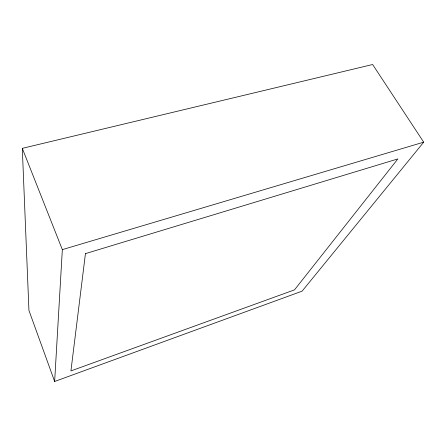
<?xml version="1.0" encoding="UTF-8"?>
<svg xmlns="http://www.w3.org/2000/svg" width="446" height="446" viewBox="0 0 446 446"><rect width="100%" height="100%" fill="white"/><g stroke="black" fill="none" stroke-linecap="round" stroke-linejoin="round"><path stroke-width="0.67" d="M54.641 381.481L62.34 249.626L22.3 148.351L372.633 64.519L423.7 142.168L302.076 291.166L54.641 381.481L28.945 310.449L22.3 148.351M62.34 249.626L423.7 142.168M85.442 253.629L70.925 370.921L294.511 289.855L397.865 158.921L85.442 253.629"/></g></svg>
